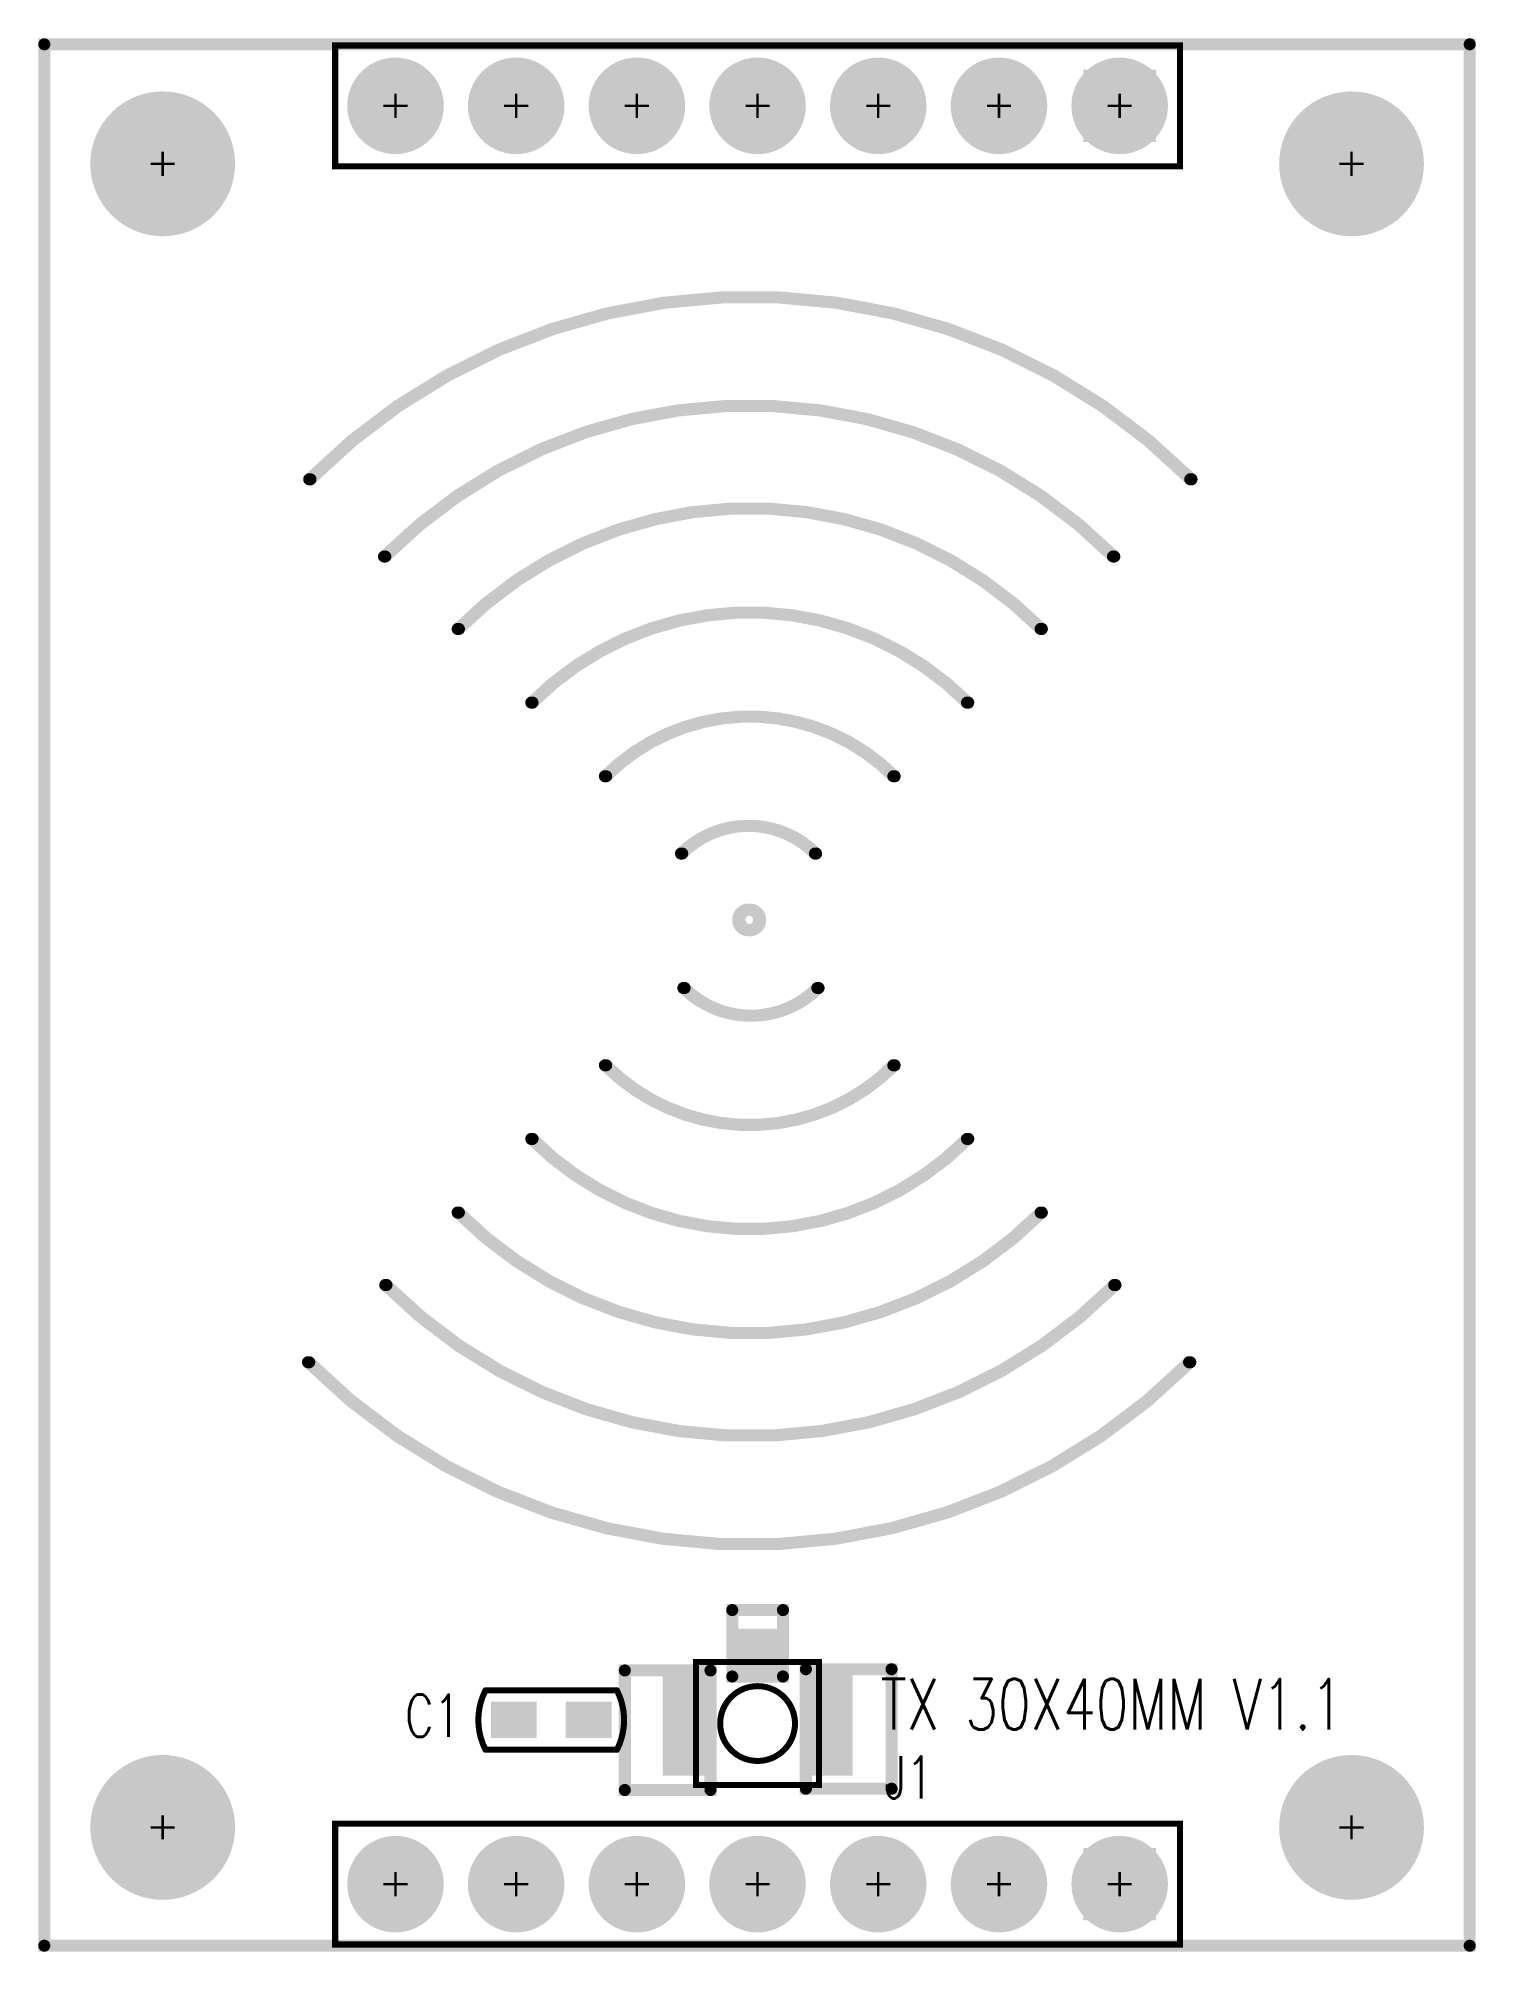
# Model space of a CAD drawing. Extents: x -0.1 to 30.1, y -0.1 to 40.1.
import ezdxf
from ezdxf.enums import TextEntityAlignment as Align

# ---------------------------------------------------------------- set-up
doc = ezdxf.new("R2010")
doc.units = 0
for name, color, linetype in [('2D_LINE_00', 2, 'CONTINUOUS'), ('2D_LINE_26', 254, 'CONTINUOUS'), ('2D_LINE_29', 146, 'CONTINUOUS'), ('COPPER_01', 150, 'CONTINUOUS'), ('DRIL_NPLTE_THRU_01', 176, 'CONTINUOUS'), ('DRIL_NPLTE_THRU_02', 16, 'CONTINUOUS'), ('DRIL_PLTE_THRU_01', 176, 'CONTINUOUS'), ('DRIL_PLTE_THRU_02', 16, 'CONTINUOUS'), ('DRIL_SYMBOL', 254, 'CONTINUOUS'), ('PADS_BOT', 1, 'CONTINUOUS'), ('PADS_INNER', 5, 'CONTINUOUS'), ('PADS_TOP', 5, 'CONTINUOUS'), ('PADS_XR_25', 253, 'CONTINUOUS'), ('PART_NAME_01', 254, 'CONTINUOUS'), ('PART_TOP_2DLINE_00', 254, 'CONTINUOUS'), ('PART_TOP_2DLINE_01', 254, 'CONTINUOUS'), ('TEXT_26', 254, 'CONTINUOUS')]:
    doc.layers.add(name, color=color, linetype=linetype)
doc.styles.add('W0$127', font='simplex', dxfattribs={"width": 0.75})
doc.styles.add('W0$1524', font='simplex', dxfattribs={"width": 0.75})

# ---------------------------------------------------------------- blocks, each defined once
blk = doc.blocks.new('DRAWING_3')
at = {"layer": '2D_LINE_29', "const_width": 0.254}
blk.add_lwpolyline([(0, -0.218, 1), (0, 0.218, 1)], format="xyb", close=True, dxfattribs=at)
blk = doc.blocks.new('SMOOTH_0$254')
at = {"const_width": 0.127}
blk.add_lwpolyline([(-0.0635, 0, 1), (0.0635, 0, 1)], format="xyb", close=True, dxfattribs=at)
blk = doc.blocks.new('DRAWING_4')
at = {"layer": '2D_LINE_29', "const_width": 0.254}
blk.add_lwpolyline([(0, 0, -0.4142136), (2.8194, 0)], format="xyb", dxfattribs=at)
at = {"layer": '2D_LINE_29'}
for p in [(0, 0), (2.8194, 0)]:
    blk.add_blockref('SMOOTH_0$254', p, dxfattribs=at)
blk = doc.blocks.new('DRAWING_5')
at = {"layer": '2D_LINE_29', "const_width": 0.254}
blk.add_lwpolyline([(0, 0, -0.4142136), (6.0706, 0)], format="xyb", dxfattribs=at)
at = {"layer": '2D_LINE_29'}
for p in [(0, 0), (6.0706, 0)]:
    blk.add_blockref('SMOOTH_0$254', p, dxfattribs=at)
blk = doc.blocks.new('DRAWING_6')
at = {"layer": '2D_LINE_29', "const_width": 0.254}
blk.add_lwpolyline([(0, 0, -0.4142136), (9.1694, 0)], format="xyb", dxfattribs=at)
at = {"layer": '2D_LINE_29'}
for p in [(0, 0), (9.1694, 0)]:
    blk.add_blockref('SMOOTH_0$254', p, dxfattribs=at)
blk = doc.blocks.new('DRAWING_7')
at = {"layer": '2D_LINE_29', "const_width": 0.254}
blk.add_lwpolyline([(0, 0, -0.4142136), (12.2682, 0)], format="xyb", dxfattribs=at)
at = {"layer": '2D_LINE_29'}
for p in [(0, 0), (12.2682, 0)]:
    blk.add_blockref('SMOOTH_0$254', p, dxfattribs=at)
blk = doc.blocks.new('DRAWING_8')
at = {"layer": '2D_LINE_29', "const_width": 0.254}
blk.add_lwpolyline([(0, 0, -0.4142136), (15.3416, 0)], format="xyb", dxfattribs=at)
at = {"layer": '2D_LINE_29'}
for p in [(0, 0), (15.3416, 0)]:
    blk.add_blockref('SMOOTH_0$254', p, dxfattribs=at)
blk = doc.blocks.new('DRAWING_9')
at = {"layer": '2D_LINE_29', "const_width": 0.254}
blk.add_lwpolyline([(0, 0, -0.414214), (18.542, 0)], format="xyb", dxfattribs=at)
at = {"layer": '2D_LINE_29'}
for p in [(0, 0), (18.542, 0)]:
    blk.add_blockref('SMOOTH_0$254', p, dxfattribs=at)
blk = doc.blocks.new('DRAWING_10')
at = {"layer": '2D_LINE_29', "const_width": 0.254}
blk.add_lwpolyline([(0, 0, -0.4142136), (-2.8194, 0)], format="xyb", dxfattribs=at)
at = {"layer": '2D_LINE_29'}
for p in [(-2.8194, 0), (0, 0)]:
    blk.add_blockref('SMOOTH_0$254', p, dxfattribs=at)
blk = doc.blocks.new('DRAWING_11')
at = {"layer": '2D_LINE_29', "const_width": 0.254}
blk.add_lwpolyline([(0, 0, -0.4142136), (-6.0706, 0)], format="xyb", dxfattribs=at)
at = {"layer": '2D_LINE_29'}
for p in [(-6.0706, 0), (0, 0)]:
    blk.add_blockref('SMOOTH_0$254', p, dxfattribs=at)
blk = doc.blocks.new('DRAWING_12')
at = {"layer": '2D_LINE_29', "const_width": 0.254}
blk.add_lwpolyline([(0, 0, -0.4142136), (-9.1694, 0)], format="xyb", dxfattribs=at)
at = {"layer": '2D_LINE_29'}
for p in [(-9.1694, 0), (0, 0)]:
    blk.add_blockref('SMOOTH_0$254', p, dxfattribs=at)
blk = doc.blocks.new('DRAWING_13')
at = {"layer": '2D_LINE_29', "const_width": 0.254}
blk.add_lwpolyline([(0, 0, -0.4142136), (-12.2682, 0)], format="xyb", dxfattribs=at)
at = {"layer": '2D_LINE_29'}
for p in [(-12.2682, 0), (0, 0)]:
    blk.add_blockref('SMOOTH_0$254', p, dxfattribs=at)
blk = doc.blocks.new('DRAWING_14')
at = {"layer": '2D_LINE_29', "const_width": 0.254}
blk.add_lwpolyline([(0, 0, -0.4142136), (-15.3416, 0)], format="xyb", dxfattribs=at)
at = {"layer": '2D_LINE_29'}
for p in [(-15.3416, 0), (0, 0)]:
    blk.add_blockref('SMOOTH_0$254', p, dxfattribs=at)
blk = doc.blocks.new('DRAWING_15')
at = {"layer": '2D_LINE_29', "const_width": 0.254}
blk.add_lwpolyline([(0, 0, -0.414214), (-18.542, 0)], format="xyb", dxfattribs=at)
at = {"layer": '2D_LINE_29'}
for p in [(-18.542, 0), (0, 0)]:
    blk.add_blockref('SMOOTH_0$254', p, dxfattribs=at)
blk = doc.blocks.new('DRAWING_17')
at = {"layer": '2D_LINE_00', "const_width": 0.254}
blk.add_lwpolyline([(0, 0), (29.9974, 0), (29.9974, 40.005), (0, 40.005)], close=True, dxfattribs=at)
at = {"layer": '2D_LINE_00'}
for p in [(0, 40.005), (29.9974, 40.005), (0, 0), (29.9974, 0)]:
    blk.add_blockref('SMOOTH_0$254', p, dxfattribs=at)
blk = doc.blocks.new('DRAWING_19')
at = {"layer": '2D_LINE_26', "const_width": 0.254}
blk.add_lwpolyline([(0, -0.218, 1), (0, 0.218, 1)], format="xyb", close=True, dxfattribs=at)
blk = doc.blocks.new('DRAWING_20')
at = {"layer": '2D_LINE_26', "const_width": 0.254}
blk.add_lwpolyline([(0, 0, -0.4142136), (2.8194, 0)], format="xyb", dxfattribs=at)
at = {"layer": '2D_LINE_26'}
for p in [(0, 0), (2.8194, 0)]:
    blk.add_blockref('SMOOTH_0$254', p, dxfattribs=at)
blk = doc.blocks.new('DRAWING_21')
at = {"layer": '2D_LINE_26', "const_width": 0.254}
blk.add_lwpolyline([(0, 0, -0.4142136), (6.0706, 0)], format="xyb", dxfattribs=at)
at = {"layer": '2D_LINE_26'}
for p in [(0, 0), (6.0706, 0)]:
    blk.add_blockref('SMOOTH_0$254', p, dxfattribs=at)
blk = doc.blocks.new('DRAWING_22')
at = {"layer": '2D_LINE_26', "const_width": 0.254}
blk.add_lwpolyline([(0, 0, -0.4142136), (9.1694, 0)], format="xyb", dxfattribs=at)
at = {"layer": '2D_LINE_26'}
for p in [(0, 0), (9.1694, 0)]:
    blk.add_blockref('SMOOTH_0$254', p, dxfattribs=at)
blk = doc.blocks.new('DRAWING_23')
at = {"layer": '2D_LINE_26', "const_width": 0.254}
blk.add_lwpolyline([(0, 0, -0.4142136), (12.2682, 0)], format="xyb", dxfattribs=at)
at = {"layer": '2D_LINE_26'}
for p in [(0, 0), (12.2682, 0)]:
    blk.add_blockref('SMOOTH_0$254', p, dxfattribs=at)
blk = doc.blocks.new('DRAWING_24')
at = {"layer": '2D_LINE_26', "const_width": 0.254}
blk.add_lwpolyline([(0, 0, -0.4142136), (15.3416, 0)], format="xyb", dxfattribs=at)
at = {"layer": '2D_LINE_26'}
for p in [(0, 0), (15.3416, 0)]:
    blk.add_blockref('SMOOTH_0$254', p, dxfattribs=at)
blk = doc.blocks.new('DRAWING_25')
at = {"layer": '2D_LINE_26', "const_width": 0.254}
blk.add_lwpolyline([(0, 0, -0.414214), (18.542, 0)], format="xyb", dxfattribs=at)
at = {"layer": '2D_LINE_26'}
for p in [(0, 0), (18.542, 0)]:
    blk.add_blockref('SMOOTH_0$254', p, dxfattribs=at)
blk = doc.blocks.new('DRAWING_26')
at = {"layer": '2D_LINE_26', "const_width": 0.254}
blk.add_lwpolyline([(0, 0, -0.4142136), (-2.8194, 0)], format="xyb", dxfattribs=at)
at = {"layer": '2D_LINE_26'}
for p in [(-2.8194, 0), (0, 0)]:
    blk.add_blockref('SMOOTH_0$254', p, dxfattribs=at)
blk = doc.blocks.new('DRAWING_27')
at = {"layer": '2D_LINE_26', "const_width": 0.254}
blk.add_lwpolyline([(0, 0, -0.4142136), (-6.0706, 0)], format="xyb", dxfattribs=at)
at = {"layer": '2D_LINE_26'}
for p in [(-6.0706, 0), (0, 0)]:
    blk.add_blockref('SMOOTH_0$254', p, dxfattribs=at)
blk = doc.blocks.new('DRAWING_28')
at = {"layer": '2D_LINE_26', "const_width": 0.254}
blk.add_lwpolyline([(0, 0, -0.4142136), (-9.1694, 0)], format="xyb", dxfattribs=at)
at = {"layer": '2D_LINE_26'}
for p in [(-9.1694, 0), (0, 0)]:
    blk.add_blockref('SMOOTH_0$254', p, dxfattribs=at)
blk = doc.blocks.new('DRAWING_29')
at = {"layer": '2D_LINE_26', "const_width": 0.254}
blk.add_lwpolyline([(0, 0, -0.4142136), (-12.2682, 0)], format="xyb", dxfattribs=at)
at = {"layer": '2D_LINE_26'}
for p in [(-12.2682, 0), (0, 0)]:
    blk.add_blockref('SMOOTH_0$254', p, dxfattribs=at)
blk = doc.blocks.new('DRAWING_30')
at = {"layer": '2D_LINE_26', "const_width": 0.254}
blk.add_lwpolyline([(0, 0, -0.4142136), (-15.3416, 0)], format="xyb", dxfattribs=at)
at = {"layer": '2D_LINE_26'}
for p in [(-15.3416, 0), (0, 0)]:
    blk.add_blockref('SMOOTH_0$254', p, dxfattribs=at)
blk = doc.blocks.new('DRAWING_31')
at = {"layer": '2D_LINE_26', "const_width": 0.254}
blk.add_lwpolyline([(0, 0, -0.414214), (-18.542, 0)], format="xyb", dxfattribs=at)
at = {"layer": '2D_LINE_26'}
for p in [(-18.542, 0), (0, 0)]:
    blk.add_blockref('SMOOTH_0$254', p, dxfattribs=at)
blk = doc.blocks.new('COPPER_32')
at = {"layer": 'COPPER_01', "const_width": 0.254}
blk.add_lwpolyline([(0, 0), (1.8034, 0), (1.8034, -2.5146), (0, -2.5146)], close=True, dxfattribs=at)
at = {"layer": 'COPPER_01'}
for p in [(0, 0), (1.8034, 0), (0, -2.5146), (1.8034, -2.5146)]:
    blk.add_blockref('SMOOTH_0$254', p, dxfattribs=at)
blk = doc.blocks.new('COPPER_33')
at = {"layer": 'COPPER_01', "const_width": 0.254}
blk.add_lwpolyline([(0, 0), (1.8034, 0), (1.8034, -2.5146), (0, -2.5146)], close=True, dxfattribs=at)
at = {"layer": 'COPPER_01'}
for p in [(0, 0), (1.8034, 0), (0, -2.5146), (1.8034, -2.5146)]:
    blk.add_blockref('SMOOTH_0$254', p, dxfattribs=at)
blk = doc.blocks.new('COPPER_34')
at = {"layer": 'COPPER_01', "const_width": 0.254}
blk.add_lwpolyline([(0, 0), (1.0668, 0), (1.0668, -1.397), (0, -1.397)], close=True, dxfattribs=at)
at = {"layer": 'COPPER_01'}
for p in [(0, 0), (1.0668, 0), (0, -1.397), (1.0668, -1.397)]:
    blk.add_blockref('SMOOTH_0$254', p, dxfattribs=at)
blk = doc.blocks.new('SMOOTH_0$127')
at = {"const_width": 0.0635}
blk.add_lwpolyline([(-0.03175, 0, 1), (0.03175, 0, 1)], format="xyb", close=True, dxfattribs=at)
blk = doc.blocks.new('PART_BODY_TOP_1')
at = {"layer": 'PART_TOP_2DLINE_00', "const_width": 0.127}
blk.add_lwpolyline([(-1.38303, 0.62754), (1.38303, 0.62754, -0.24100192), (1.38303, -0.62246), (-1.38303, -0.62246, -0.24100192)], format="xyb", close=True, dxfattribs=at)
at = {"layer": 'PART_TOP_2DLINE_00'}
for p in [(-1.38303, 0.62754), (1.38303, 0.62754), (-1.38303, -0.62246), (1.38303, -0.62246)]:
    blk.add_blockref('SMOOTH_0$127', p, dxfattribs=at)
blk = doc.blocks.new('DRIL_HOLE_0')
blk.add_lwpolyline([(0, 0, 1), (0, 0, 1)], format="xyb", close=True)
blk = doc.blocks.new('PAD_0')
blk.add_lwpolyline([(0, 0, 1), (0, 0, 1)], format="xyb", close=True)
blk = doc.blocks.new('PAD_1')
at = {"const_width": 0.762}
blk.add_lwpolyline([(-0.4826, 0), (0.4826, 0)], dxfattribs=at)
blk = doc.blocks.new('STK_TOP_3')
at = {"layer": 'DRIL_PLTE_THRU_01'}
blk.add_blockref('DRIL_HOLE_0', (0, 0), dxfattribs=at)
at = {"layer": 'DRIL_PLTE_THRU_02'}
blk.add_blockref('DRIL_HOLE_0', (0, 0), dxfattribs=at)
at = {"layer": 'PADS_BOT'}
blk.add_blockref('PAD_0', (0, 0), dxfattribs=at)
at = {"layer": 'PADS_INNER'}
blk.add_blockref('PAD_0', (0, 0), dxfattribs=at)
at = {"layer": 'PADS_TOP'}
blk.add_blockref('PAD_1', (0, 0), dxfattribs=at)
blk = doc.blocks.new('SYM_TOP_3')
for name, p in [('PART_BODY_TOP_1', (0, 0)), ('STK_TOP_3', (-0.7874, 0)), ('STK_TOP_3', (0.7874, 0))]:
    blk.add_blockref(name, p)
blk = doc.blocks.new('PART_TOP_0')
blk.add_blockref('SYM_TOP_3', (0, 0))
at = {"layer": 'PART_NAME_01', "style": 'W0$127', "width": 0.75}
blk.add_text('C1', height=0.889, rotation=180, dxfattribs=at).set_placement((2.489, -0.09), align=Align.MIDDLE_CENTER)
blk = doc.blocks.new('PART_BODY_TOP_2')
at = {"layer": 'PART_TOP_2DLINE_01', "const_width": 0.127}
blk.add_lwpolyline([(-1.27, -1.27), (16.51, -1.27), (16.51, 1.27), (-1.27, 1.27)], close=True, dxfattribs=at)
at = {"layer": 'PART_TOP_2DLINE_01'}
for p in [(-1.27, 1.27), (16.51, 1.27), (-1.27, -1.27), (16.51, -1.27)]:
    blk.add_blockref('SMOOTH_0$127', p, dxfattribs=at)
blk = doc.blocks.new('DRIL_SYMBOL_0$889')
at = {"layer": 'DRIL_SYMBOL', "const_width": 0.0508}
for points in [[(-0.254, 0), (0.254, 0)], [(0, -0.254), (0, 0.254)]]:
    blk.add_lwpolyline(points, dxfattribs=at)
blk = doc.blocks.new('DRIL_HOLE_0$889')
at = {"const_width": 0.4445}
blk.add_lwpolyline([(-0.22225, 0, 1), (0.22225, 0, 1)], format="xyb", close=True, dxfattribs=at)
blk.add_blockref('DRIL_SYMBOL_0$889', (0, 0))
blk = doc.blocks.new('PAD_2')
at = {"const_width": 0.762}
blk.add_lwpolyline([(0, -0.381, 1), (0, 0.381, 1)], format="xyb", close=True, dxfattribs=at)
blk = doc.blocks.new('PAD_3')
at = {"const_width": 1.524}
blk.add_lwpolyline([(-0.762, 0), (0.762, 0)], dxfattribs=at)
blk = doc.blocks.new('PAD_4')
at = {"const_width": 1.016}
blk.add_lwpolyline([(0, -0.508, 1), (0, 0.508, 1)], format="xyb", close=True, dxfattribs=at)
blk = doc.blocks.new('STK_TOP_7')
at = {"layer": 'DRIL_PLTE_THRU_01'}
blk.add_blockref('DRIL_HOLE_0$889', (0, 0), dxfattribs=at)
at = {"layer": 'DRIL_PLTE_THRU_02'}
blk.add_blockref('DRIL_HOLE_0$889', (0, 0), dxfattribs=at)
at = {"layer": 'PADS_BOT'}
blk.add_blockref('PAD_3', (0, 0), dxfattribs=at)
at = {"layer": 'PADS_INNER'}
blk.add_blockref('PAD_2', (0, 0), dxfattribs=at)
at = {"layer": 'PADS_TOP'}
blk.add_blockref('PAD_3', (0, 0), dxfattribs=at)
at = {"layer": 'PADS_XR_25'}
blk.add_blockref('PAD_4', (0, 0), dxfattribs=at)
blk = doc.blocks.new('STK_TOP_6')
at = {"layer": 'DRIL_PLTE_THRU_01'}
blk.add_blockref('DRIL_HOLE_0$889', (0, 0), dxfattribs=at)
at = {"layer": 'DRIL_PLTE_THRU_02'}
blk.add_blockref('DRIL_HOLE_0$889', (0, 0), dxfattribs=at)
at = {"layer": 'PADS_BOT'}
blk.add_blockref('PAD_2', (0, 0), dxfattribs=at)
at = {"layer": 'PADS_INNER'}
blk.add_blockref('PAD_2', (0, 0), dxfattribs=at)
at = {"layer": 'PADS_TOP'}
blk.add_blockref('PAD_2', (0, 0), dxfattribs=at)
at = {"layer": 'PADS_XR_25'}
blk.add_blockref('PAD_4', (0, 0), dxfattribs=at)
blk = doc.blocks.new('SYM_TOP_4')
for name, p in [('PART_BODY_TOP_2', (0, 0)), ('STK_TOP_7', (0, 0)), ('STK_TOP_6', (2.54, 0)), ('STK_TOP_6', (5.08, 0)), ('STK_TOP_6', (7.62, 0)), ('STK_TOP_6', (10.16, 0)), ('STK_TOP_6', (12.7, 0)), ('STK_TOP_6', (15.24, 0))]:
    blk.add_blockref(name, p)
blk = doc.blocks.new('PART_TOP_1')
blk.add_blockref('SYM_TOP_4', (0, 0))
blk = doc.blocks.new('DRIL_SYMBOL_3$048')
at = {"layer": 'DRIL_SYMBOL', "const_width": 0.0508}
for points in [[(-0.254, 0), (0.254, 0)], [(0, -0.254), (0, 0.254)]]:
    blk.add_lwpolyline(points, dxfattribs=at)
blk = doc.blocks.new('DRIL_HOLE_3$048')
at = {"const_width": 1.524}
blk.add_lwpolyline([(-0.762, 0, 1), (0.762, 0, 1)], format="xyb", close=True, dxfattribs=at)
blk.add_blockref('DRIL_SYMBOL_3$048', (0, 0))
blk = doc.blocks.new('STK_TOP_27')
at = {"layer": 'DRIL_NPLTE_THRU_01'}
blk.add_blockref('DRIL_HOLE_3$048', (0, 0), dxfattribs=at)
at = {"layer": 'DRIL_NPLTE_THRU_02'}
blk.add_blockref('DRIL_HOLE_3$048', (0, 0), dxfattribs=at)
at = {"layer": 'PADS_BOT'}
blk.add_blockref('PAD_0', (0, 0), dxfattribs=at)
at = {"layer": 'PADS_INNER'}
blk.add_blockref('PAD_0', (0, 0), dxfattribs=at)
at = {"layer": 'PADS_TOP'}
blk.add_blockref('PAD_0', (0, 0), dxfattribs=at)
blk = doc.blocks.new('SYM_TOP_5')
blk.add_blockref('STK_TOP_27', (0.00254, 0))
blk = doc.blocks.new('PART_TOP_2')
blk.add_blockref('SYM_TOP_5', (0, 0))
blk = doc.blocks.new('PART_TOP_3')
blk.add_blockref('SYM_TOP_5', (0, 0))
blk = doc.blocks.new('PART_TOP_4')
blk.add_blockref('SYM_TOP_5', (0, 0))
blk = doc.blocks.new('PART_TOP_5')
blk.add_blockref('SYM_TOP_5', (0, 0))
blk = doc.blocks.new('PART_TOP_6')
blk.add_blockref('SYM_TOP_4', (0, 0))
blk = doc.blocks.new('PART_BODY_TOP_18')
at = {"layer": 'PART_TOP_2DLINE_01', "const_width": 0.127}
blk.add_lwpolyline([(-1.2954, -1.2954), (1.2954, -1.2954), (1.2954, 1.2954), (-1.2954, 1.2954)], close=True, dxfattribs=at)
blk.add_lwpolyline([(-0.7874, 0, 1), (0.7874, 0, 1)], format="xyb", close=True, dxfattribs=at)
at = {"layer": 'PART_TOP_2DLINE_01'}
for p in [(-1.2954, 1.2954), (1.2954, 1.2954), (-1.2954, -1.2954), (1.2954, -1.2954)]:
    blk.add_blockref('SMOOTH_0$127', p, dxfattribs=at)
blk = doc.blocks.new('PAD_5')
at = {"const_width": 1}
blk.add_lwpolyline([(-0.5, 0), (0.5, 0)], dxfattribs=at)
blk = doc.blocks.new('STK_TOP_25')
at = {"layer": 'DRIL_PLTE_THRU_01'}
blk.add_blockref('DRIL_HOLE_0', (0, 0), dxfattribs=at)
at = {"layer": 'DRIL_PLTE_THRU_02'}
blk.add_blockref('DRIL_HOLE_0', (0, 0), dxfattribs=at)
at = {"layer": 'PADS_BOT'}
blk.add_blockref('PAD_0', (0, 0), dxfattribs=at)
at = {"layer": 'PADS_INNER'}
blk.add_blockref('PAD_0', (0, 0), dxfattribs=at)
at = {"layer": 'PADS_TOP'}
blk.add_blockref('PAD_5', (0, 0), dxfattribs=at)
blk = doc.blocks.new('PAD_6')
at = {"const_width": 1}
blk.add_lwpolyline([(-1.1, 0), (1.1, 0)], dxfattribs=at)
blk = doc.blocks.new('STK_TOP_24')
at = {"layer": 'DRIL_PLTE_THRU_01'}
blk.add_blockref('DRIL_HOLE_0', (0, 0), dxfattribs=at)
at = {"layer": 'DRIL_PLTE_THRU_02'}
blk.add_blockref('DRIL_HOLE_0', (0, 0), dxfattribs=at)
at = {"layer": 'PADS_BOT'}
blk.add_blockref('PAD_0', (0, 0), dxfattribs=at)
at = {"layer": 'PADS_INNER'}
blk.add_blockref('PAD_0', (0, 0), dxfattribs=at)
at = {"layer": 'PADS_TOP', "rotation": 90}
blk.add_blockref('PAD_6', (0, 0), dxfattribs=at)
blk = doc.blocks.new('SYM_TOP_6')
for name, p in [('STK_TOP_24', (-1.4986, 0)), ('PART_BODY_TOP_18', (0, 0)), ('STK_TOP_24', (1.4986, 0)), ('STK_TOP_25', (0, -1.4986))]:
    blk.add_blockref(name, p)
blk = doc.blocks.new('PART_TOP_7')
blk.add_blockref('SYM_TOP_6', (0, 0))
at = {"layer": 'PART_NAME_01', "style": 'W0$127', "width": 0.75}
blk.add_text('J1', height=0.889, rotation=180, dxfattribs=at).set_placement((-2.669, 1.576))

msp = doc.modelspace()

# ---------------------------------------------------------------- block references
for name, p in [('DRAWING_17', (0, 0)), ('PART_TOP_3', (2.489, 37.49)), ('PART_TOP_4', (27.508, 37.49)), ('DRAWING_9', (5.575, 30.853)), ('DRAWING_25', (5.601, 30.853)), ('DRAWING_8', (7.15, 29.228)), ('DRAWING_24', (7.176, 29.228)), ('DRAWING_7', (8.7, 27.704)), ('DRAWING_23', (8.725, 27.704)), ('DRAWING_6', (10.249, 26.154)), ('DRAWING_22', (10.274, 26.154)), ('DRAWING_5', (11.798, 24.605)), ('DRAWING_21', (11.824, 24.605)), ('DRAWING_4', (13.399, 22.979)), ('DRAWING_20', (13.424, 22.979)), ('DRAWING_3', (14.821, 21.582)), ('DRAWING_19', (14.846, 21.582)), ('DRAWING_10', (16.269, 20.15)), ('DRAWING_26', (16.294, 20.15)), ('DRAWING_11', (17.869, 18.524)), ('DRAWING_27', (17.894, 18.524)), ('DRAWING_12', (19.418, 16.975)), ('DRAWING_28', (19.444, 16.975)), ('DRAWING_13', (20.968, 15.425)), ('DRAWING_29', (20.993, 15.425)), ('DRAWING_14', (22.517, 13.901)), ('DRAWING_30', (22.543, 13.901)), ('DRAWING_15', (24.092, 12.276)), ('DRAWING_31', (24.117, 12.276)), ('COPPER_34', (14.478, 7.061)), ('COPPER_33', (12.217, 5.791)), ('COPPER_32', (16.027, 5.817)), ('PART_TOP_2', (2.489, 2.489)), ('PART_TOP_5', (27.508, 2.489))]:
    msp.add_blockref(name, p)
at = {"rotation": 180}
for name, p in [('PART_TOP_6', (22.631, 38.71)), ('PART_TOP_7', (15.011, 4.674)), ('PART_TOP_0', (10.668, 4.75)), ('PART_TOP_1', (22.631, 1.295))]:
    msp.add_blockref(name, p, dxfattribs=at)

# ---------------------------------------------------------------- texts
at = {"layer": 'TEXT_26', "style": 'W0$1524', "width": 0.75}
msp.add_text('TX 30X40MM V1.1', height=1.0668, dxfattribs=at).set_placement((17.602, 4.547))

doc.saveas('drawing.dxf')
